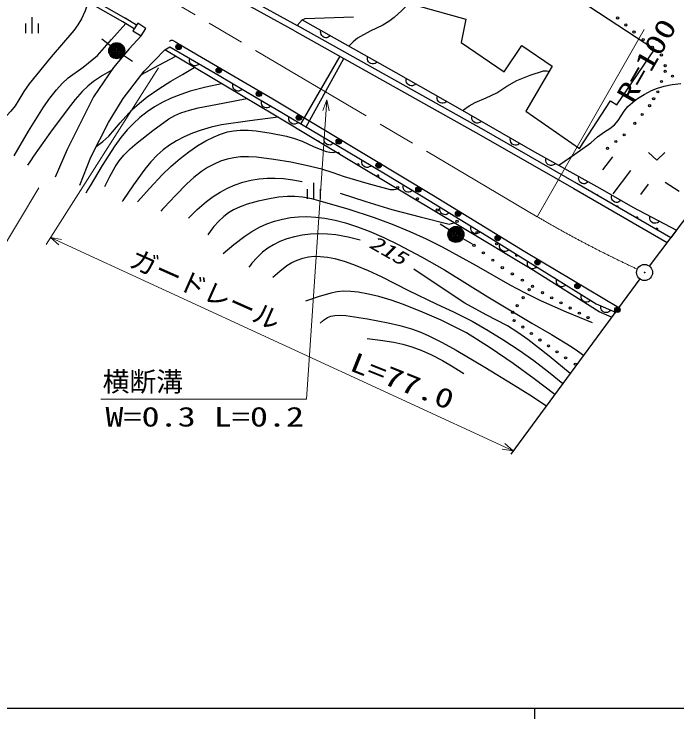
# Model space of a CAD drawing. Units: millimetres, scale not verified. Extents: x 40000 to 680000, y 20000 to 380000.
# Drawn here: x 219507 to 281286, y 204000 to 269638 of the extents above; entities that cross this region are included whole.
import ezdxf
from ezdxf.enums import TextEntityAlignment as Align

# ---------------------------------------------------------------- set-up
doc = ezdxf.new("R2010")
doc.units = ezdxf.units.MM
doc.header["$LTSCALE"] = 1000
doc.linetypes.add('CHAIN', pattern=[18.5, 12, -1.5, 3.5, -1.5])
for name, color, linetype, lineweight in [('M-BGD', 7, 'Continuous', 25), ('M-BGD-HTXT', 7, 'Continuous', 13), ('M-BMK', 2, 'CHAIN', 13), ('M-OTRS', 6, 'Continuous', 25), ('M-TTL-BAND', 7, 'Continuous', 25)]:
    doc.layers.add(name, color=color, linetype=linetype, lineweight=lineweight)
doc.styles.add('ＭＳ ゴシック', font='')
doc.styles.add('ＭＳ 明朝', font='')
doc.styles.get('ＭＳ ゴシック').set_extended_font_data('MS Gothic')
doc.styles.get('ＭＳ 明朝').set_extended_font_data('MS Mincho')

# ---------------------------------------------------------------- blocks, each defined once
blk = doc.blocks.new('BUHIN19')
at = {"color": 7, "linetype": 'Continuous', "lineweight": 25}
blk.add_lwpolyline([(-830, 20), (144, -322), (540, 631)], dxfattribs=at)
blk = doc.blocks.new('BUHIN20')
at = {"color": 7, "linetype": 'Continuous', "lineweight": 25}
for p, q in [((-306, 685), (306, -685)), ((485, 385), (852, -437)), ((-611, -104), (-244, -926))]:
    blk.add_line(p, q, dxfattribs=at)
blk = doc.blocks.new('BUHIN23')
at = {"color": 7, "linetype": 'Continuous', "lineweight": 25}
for radius in [746, 660, 574, 484, 398, 292, 202, 116, 22.5]:
    blk.add_circle((0, 0), radius, dxfattribs=at)
blk = doc.blocks.new('BUHIN29')
at = {"color": 7, "linetype": 'Continuous', "lineweight": 25}
for radius in [249, 220, 191, 161, 132, 97.5, 67.5, 38.8, 7.5]:
    blk.add_circle((-27, -247), radius, dxfattribs=at)
blk = doc.blocks.new('BUHIN30')
at = {"color": 7, "linetype": 'Continuous', "lineweight": 25}
for radius in [249, 220, 191, 161, 132, 97.5, 67.5, 38.8, 7.5]:
    blk.add_circle((-30, -247), radius, dxfattribs=at)
blk = doc.blocks.new('BUHIN31')
at = {"color": 7, "linetype": 'Continuous', "lineweight": 25}
for radius in [249, 220, 191, 161, 132, 97.5, 67.5, 38.8, 7.5]:
    blk.add_circle((-31, -247), radius, dxfattribs=at)
blk = doc.blocks.new('BUHIN32')
at = {"color": 7, "linetype": 'Continuous', "lineweight": 25}
for radius in [249, 220, 191, 161, 132, 97.5, 67.5, 38.8, 7.5]:
    blk.add_circle((-32, -247), radius, dxfattribs=at)
blk = doc.blocks.new('BUHIN33')
at = {"color": 7, "linetype": 'Continuous', "lineweight": 25}
for radius in [249, 220, 191, 161, 132, 97.5, 67.5, 38.8, 7.5]:
    blk.add_circle((-29, -247), radius, dxfattribs=at)
blk = doc.blocks.new('BUHIN37')
at = {"color": 7, "linetype": 'Continuous', "lineweight": 25}
blk.add_lwpolyline([(497, -58), (443, -168), (372, -258), (265, -356), (149, -403), (28, -424), (-126, -406), (-238, -357), (-341, -285), (-425, -164), (-473, -60), (-497, 58)], dxfattribs=at)
blk = doc.blocks.new('BUHIN40')
at = {"color": 7, "linetype": 'Continuous', "lineweight": 25}
blk.add_lwpolyline([(496, -66), (441, -175), (368, -263), (260, -360), (143, -405), (22, -424), (-132, -404), (-244, -353), (-345, -279), (-427, -158), (-474, -53), (-496, 66)], dxfattribs=at)
blk = doc.blocks.new('BUHIN42')
at = {"color": 7, "linetype": 'Continuous', "lineweight": 25}
blk.add_lwpolyline([(495, -67), (440, -176), (368, -264), (259, -361), (142, -405), (21, -424), (-133, -403), (-245, -353), (-346, -279), (-427, -156), (-474, -52), (-495, 67)], dxfattribs=at)
blk = doc.blocks.new('BUHIN45')
at = {"color": 7, "linetype": 'Continuous', "lineweight": 25}
blk.add_lwpolyline([(498, -45), (448, -156), (379, -248), (274, -349), (159, -399), (39, -423), (-115, -409), (-229, -363), (-333, -293), (-420, -175), (-471, -73), (-498, 45)], dxfattribs=at)
blk = doc.blocks.new('BUHIN46')
at = {"color": 7, "linetype": 'Continuous', "lineweight": 25}
blk.add_lwpolyline([(498, -48), (447, -159), (378, -250), (273, -350), (157, -399), (37, -423), (-117, -408), (-231, -362), (-334, -292), (-421, -173), (-471, -70), (-498, 48)], dxfattribs=at)
blk = doc.blocks.new('BUHIN47')
at = {"color": 7, "linetype": 'Continuous', "lineweight": 25}
blk.add_lwpolyline([(497, -51), (446, -162), (376, -252), (270, -352), (155, -400), (34, -423), (-120, -407), (-233, -361), (-336, -290), (-422, -170), (-472, -67), (-497, 51)], dxfattribs=at)
blk = doc.blocks.new('BUHIN48')
at = {"color": 7, "linetype": 'Continuous', "lineweight": 25}
blk.add_lwpolyline([(498, -45), (448, -156), (379, -247), (275, -349), (160, -398), (40, -423), (-115, -409), (-228, -364), (-333, -294), (-420, -176), (-471, -73), (-498, 45)], dxfattribs=at)
blk = doc.blocks.new('BUHIN122')
at = {"color": 7, "linetype": 'Continuous', "lineweight": 25}
blk.add_circle((0, 0), 99.5, dxfattribs=at)
blk = doc.blocks.new('BUHIN123')
at = {"color": 7, "linetype": 'Continuous', "lineweight": 25}
blk.add_circle((0, 0), 99.5, dxfattribs=at)
blk = doc.blocks.new('BUHIN124')
at = {"color": 7, "linetype": 'Continuous', "lineweight": 25}
blk.add_circle((0, 0), 99.5, dxfattribs=at)
blk = doc.blocks.new('BUHIN126')
at = {"color": 7, "linetype": 'Continuous', "lineweight": 25}
blk.add_circle((0, 0), 99.5, dxfattribs=at)
blk = doc.blocks.new('BUHIN129')
at = {"color": 7, "linetype": 'Continuous', "lineweight": 25}
blk.add_circle((0, 0), 99.5, dxfattribs=at)
blk = doc.blocks.new('BUHIN130')
at = {"color": 7, "linetype": 'Continuous', "lineweight": 25}
blk.add_circle((0, 0), 99.5, dxfattribs=at)
blk = doc.blocks.new('BUHIN133')
at = {"color": 7, "linetype": 'Continuous', "lineweight": 25}
blk.add_circle((0, 0), 99.5, dxfattribs=at)
blk = doc.blocks.new('BUHIN135')
at = {"color": 7, "linetype": 'Continuous', "lineweight": 25}
blk.add_circle((0, 0), 99.5, dxfattribs=at)
blk = doc.blocks.new('BUHIN136')
at = {"color": 7, "linetype": 'Continuous', "lineweight": 25}
blk.add_circle((0, 0), 99.5, dxfattribs=at)
blk = doc.blocks.new('BUHIN137')
at = {"color": 7, "linetype": 'Continuous', "lineweight": 25}
blk.add_circle((0, 0), 99.5, dxfattribs=at)
blk = doc.blocks.new('BUHIN139')
at = {"color": 7, "linetype": 'Continuous', "lineweight": 25}
blk.add_circle((0, 0), 99.5, dxfattribs=at)
blk = doc.blocks.new('BUHIN140')
at = {"color": 7, "linetype": 'Continuous', "lineweight": 25}
blk.add_circle((0, 0), 99.5, dxfattribs=at)
blk = doc.blocks.new('BUHIN141')
at = {"color": 7, "linetype": 'Continuous', "lineweight": 25}
blk.add_circle((0, 0), 99.5, dxfattribs=at)
blk = doc.blocks.new('BUHIN142')
at = {"color": 7, "linetype": 'Continuous', "lineweight": 25}
blk.add_circle((0, 0), 99.5, dxfattribs=at)

msp = doc.modelspace()

# ---------------------------------------------------------------- linework, layer by layer
at = {"layer": 'M-BGD'}
for p, q in [((240112, 271761), (245905, 268562)), ((251046, 272135), (261619, 269162)), ((245640, 268081), (239837, 271284)), ((227324, 270708), (229862, 269259)), ((279191, 266342), (272265, 270880)), ((229657, 268915), (227128, 270359)), ((230921, 268602), (229862, 269259)), ((246361, 269089), (246649, 269221)), ((246649, 269221), (251138, 269384)), ((261619, 269162), (261174, 267003)), ((230708, 268263), (229657, 268915)), ((231035, 268784), (230589, 268074)), ((231789, 268309), (231035, 268784)), ((245905, 268562), (246361, 269089)), ((263314, 258822), (245905, 268562)), ((246361, 269089), (255081, 264208)), ((230589, 268074), (231342, 267600)), ((231342, 267600), (231789, 268309)), ((245637, 268082), (263043, 258343)), ((228484, 266694), (227700, 267314)), ((231342, 267600), (230240, 266397)), ((233550, 266296), (234013, 266577)), ((234013, 266577), (238622, 263931)), ((234539, 267051), (234970, 266799)), ((261174, 267003), (265195, 264250)), ((265195, 264250), (266832, 266708)), ((266832, 266708), (269662, 264774)), ((230240, 266397), (228779, 264653)), ((231618, 264328), (233550, 266296)), ((243778, 260238), (233550, 266296)), ((275694, 261203), (279191, 266342)), ((278721, 246171), (293775, 266086)), ((229697, 265813), (230529, 265258)), ((249868, 265715), (246236, 259437)), ((246715, 259151), (250248, 265502)), ((228779, 264653), (226896, 261925)), ((269662, 264774), (267207, 260603)), ((229680, 261769), (231618, 264328)), ((238622, 263931), (242078, 261862)), ((255081, 264208), (260840, 260946)), ((226896, 261925), (224453, 257043)), ((228303, 259547), (229680, 261769)), ((242078, 261862), (243944, 260799)), ((272197, 257107), (275098, 261575)), ((275098, 261575), (275694, 261203)), ((243944, 260799), (250498, 256902)), ((260840, 260946), (268008, 256823)), ((267207, 260603), (272197, 257107)), ((251896, 255366), (243778, 260238)), ((226674, 256313), (228303, 259547)), ((271964, 253875), (263314, 258822)), ((263043, 258343), (271689, 253398)), ((224453, 257043), (223330, 254456)), ((250498, 256902), (254261, 254675)), ((268008, 256823), (274109, 253417)), ((225635, 253698), (226674, 256313)), ((275270, 256344), (274353, 255138)), ((260982, 249919), (251896, 255366)), ((276944, 255071), (275305, 252914)), ((254261, 254675), (258198, 252281)), ((271689, 253398), (280375, 248359)), ((280709, 248801), (271964, 253875)), ((274109, 253417), (277168, 251653)), ((278618, 253798), (277895, 252847)), ((280186, 253992), (281501, 253149)), ((258198, 252281), (263972, 248727)), ((277168, 251653), (281250, 249517)), ((260064, 249533), (259231, 250087)), ((267904, 245757), (260982, 249919)), ((281250, 249517), (280709, 248801)), ((261339, 248745), (262208, 248250)), ((263972, 248727), (266446, 247195)), ((266446, 247195), (271871, 243838)), ((274038, 241897), (267904, 245757)), ((277824, 244969), (265805, 228648)), ((271871, 243838), (273752, 242653)), ((273752, 242653), (275553, 241885)), ((275195, 241398), (274038, 241897)), ((275553, 241885), (275195, 241398))]:
    msp.add_line(p, q, dxfattribs=at)
for points in [[(226404, 270763), (226121, 269957), (225784, 269182), (225461, 268625), (225084, 268099), (222972, 265643), (220909, 263154), (220411, 262420), (219957, 261642), (219610, 261107), (219214, 260607), (218502, 259807), (217840, 258972), (217384, 258234), (216968, 257468)], [(256318, 270653), (255646, 269961), (254939, 269318), (254430, 268942), (253886, 268615), (252685, 268035), (251514, 267403), (251101, 267047), (250714, 266653)], [(219530, 256451), (220864, 258722), (222256, 260973), (222835, 261799), (223469, 262597), (223989, 263164), (224551, 263688), (225937, 264711), (227285, 265782), (228599, 267271), (229920, 268753)], [(233981, 267087), (234009, 267125), (234047, 267161), (234096, 267191), (234138, 267204), (234188, 267212), (234240, 267208), (234283, 267196), (234323, 267177), (234539, 267051)], [(234970, 266799), (243635, 261736), (252677, 256325), (258584, 252751), (267102, 247527), (275867, 242312)], [(234557, 265700), (232964, 264848), (231363, 263991)], [(236751, 265005), (236659, 264925), (236558, 264870), (236421, 264822), (236296, 264825), (236177, 264853), (236042, 264930), (235958, 265019), (235892, 265126), (235862, 265270), (235859, 265384), (235884, 265503)], [(227168, 257293), (227779, 257761), (228348, 258272), (229394, 259522), (230486, 260734), (231181, 261354), (231924, 261934), (233004, 262681), (234122, 263380), (235201, 264026), (236289, 264673)], [(228622, 264425), (227752, 263922), (226913, 263366), (226373, 262929), (225865, 262438), (225189, 261672), (224548, 260854), (222909, 258639), (221322, 256395), (221040, 255985), (220759, 255575)], [(261401, 260714), (261931, 261091), (262489, 261415), (263514, 261831), (264511, 262302), (265426, 262911), (266367, 263466), (267596, 263937), (268864, 264357), (269127, 264355), (269392, 264314)], [(238851, 263156), (237384, 262833), (235933, 262454), (235041, 262160), (234160, 261807), (233367, 261425), (232602, 260989), (231902, 260523), (231236, 260006), (230625, 259457), (230049, 258859), (229458, 258143), (228909, 257380), (227724, 255524), (226587, 253633), (226384, 253289), (226181, 252946)], [(240779, 262639), (240685, 262561), (240584, 262508), (240446, 262463), (240321, 262468), (240202, 262498), (240069, 262578), (239986, 262668), (239922, 262776), (239895, 262921), (239894, 263035), (239921, 263153)], [(270271, 255560), (271786, 256585), (273264, 257660), (273873, 258193), (274528, 258685), (275018, 258984), (275463, 259327), (275796, 259727), (276088, 260173), (276378, 260612), (276720, 261018), (277145, 261413), (277611, 261765), (278241, 262163), (278907, 262513), (279490, 262748), (280091, 262926), (280856, 263084), (281646, 263185)], [(227970, 253578), (228430, 254520), (228939, 255425), (229315, 255970), (229744, 256485), (230339, 257084), (230988, 257652), (232447, 258795), (233928, 259881), (234482, 260183), (235064, 260432), (235852, 260690), (236676, 260896), (238952, 261336), (241187, 261772)], [(243445, 261083), (243354, 261003), (243253, 260948), (243116, 260899), (242991, 260902), (242872, 260929), (242737, 261006), (242652, 261095), (242586, 261201), (242556, 261345), (242552, 261459), (242576, 261578)], [(244111, 260038), (241486, 259706), (238853, 259313), (237886, 259105), (236930, 258838), (236135, 258554), (235350, 258210), (234656, 257843), (233986, 257419), (233402, 256982), (232851, 256492), (232258, 255871), (231702, 255201), (230647, 253747), (229646, 252266), (229618, 252225), (229585, 252175)], [(231023, 252141), (232145, 253429), (233310, 254676), (234122, 255457), (234983, 256200), (235784, 256816), (236631, 257392), (237370, 257832), (238146, 258223), (238759, 258471), (239398, 258664), (239972, 258775), (240565, 258826), (241314, 258821), (242068, 258756), (243481, 258538), (244882, 258262), (245631, 258058), (246372, 257793), (247475, 257291), (248598, 256846), (248933, 256767), (249284, 256750), (249377, 256781), (249467, 256824)], [(255262, 253348), (254927, 253286), (254596, 253285), (252423, 253856), (250288, 254481), (249250, 254865), (248183, 255196), (246745, 255547), (245292, 255838), (243707, 256099), (242104, 256302), (241356, 256350), (240599, 256338), (239984, 256264), (239377, 256132), (238754, 255933), (238141, 255674), (237548, 255357), (236979, 254983), (236271, 254428), (235603, 253826), (234537, 252759), (233507, 251642), (233353, 251471), (233199, 251300)], [(252810, 255534), (252717, 255455), (252616, 255402), (252478, 255356), (252353, 255360), (252234, 255390), (252100, 255469), (252017, 255559), (251953, 255666), (251925, 255810), (251923, 255925), (251949, 256043)], [(235761, 250634), (236576, 251430), (237429, 252180), (238054, 252645), (238723, 253066), (239406, 253425), (240116, 253731), (240841, 253976), (241583, 254163), (242337, 254292), (243098, 254360), (243850, 254368), (244608, 254316), (245478, 254196), (246355, 254042)], [(256657, 253218), (256563, 253141), (256461, 253089), (256323, 253044), (256197, 253050), (256079, 253081), (255946, 253162), (255864, 253253), (255801, 253361), (255775, 253506), (255775, 253620), (255802, 253738)], [(249900, 252956), (252303, 252172), (254707, 251450), (257347, 250744), (260045, 250089), (260278, 250135), (260511, 250202)], [(276071, 252285), (275979, 252205), (275879, 252151), (275741, 252103), (275616, 252106), (275497, 252135), (275363, 252212), (275278, 252301), (275213, 252408), (275183, 252552), (275180, 252666), (275205, 252785)], [(273413, 240898), (270993, 241892), (268594, 242941), (267165, 243634), (265754, 244384), (262613, 246186), (259446, 247933), (257955, 248680), (256437, 249372), (254781, 250050), (253101, 250673), (250642, 251459), (248143, 252195), (247264, 252423), (246375, 252592), (245685, 252650), (244991, 252649), (244156, 252579), (243318, 252449), (242271, 252221), (241236, 251934), (240579, 251698), (239955, 251410), (239490, 251134), (239051, 250803), (238580, 250352), (238138, 249846), (237842, 249472), (237551, 249091)], [(238991, 247337), (239981, 248169), (241013, 248957), (241679, 249394), (242378, 249780), (243074, 250094), (243793, 250352), (244521, 250550), (245261, 250688), (246019, 250766), (246780, 250784), (247623, 250740), (248473, 250635), (249435, 250450), (250394, 250204), (251519, 249840), (252615, 249421), (253970, 248829), (255297, 248184), (257472, 247025), (259610, 245818), (263665, 243311), (267750, 240857), (269607, 239793), (271433, 238678), (272016, 238276), (272589, 237860)], [(279652, 250353), (279563, 250270), (279465, 250211), (279330, 250158), (279205, 250155), (279084, 250179), (278947, 250251), (278859, 250336), (278789, 250440), (278754, 250583), (278746, 250697), (278766, 250817)], [(251749, 248584), (250631, 248856), (249501, 249069), (248705, 249154), (247894, 249180), (247121, 249146), (246352, 249052), (245629, 248904), (244919, 248697), (244285, 248453), (243678, 248155), (243157, 247835), (242672, 247468), (242155, 246975), (241678, 246438), (241530, 246261), (241377, 246075)], [(265634, 247698), (265540, 247621), (265437, 247570), (265299, 247526), (265173, 247533), (265055, 247565), (264923, 247647), (264842, 247738), (264780, 247847), (264755, 247992), (264755, 248107), (264784, 248224)], [(243639, 245127), (244274, 245700), (244943, 246223), (245401, 246505), (245891, 246735), (246405, 246909), (246934, 247025), (247481, 247081), (248030, 247076), (248708, 247000), (249390, 246863), (250354, 246591), (251305, 246261), (252524, 245763), (253726, 245207), (256268, 243904), (258833, 242656), (260520, 241876), (262189, 241037), (263685, 240187), (265159, 239280), (266571, 238355), (267949, 237382), (269315, 236325), (270654, 235232)], [(271348, 236175), (269392, 237771), (267394, 239322), (266466, 239985), (265507, 240598), (263495, 241634), (261510, 242724), (259127, 244285), (256772, 245886)], [(269910, 234222), (267994, 235679), (266036, 237094), (263868, 238544), (261670, 239943), (260507, 240557), (259305, 241124), (257566, 241884), (255795, 242591), (254664, 242992), (253507, 243337), (252555, 243567), (251577, 243740), (250889, 243813), (250201, 243825), (249618, 243771), (249042, 243658), (247840, 243300), (246658, 242918)], [(273234, 242979), (273139, 242903), (273036, 242853), (272897, 242810), (272772, 242818), (272654, 242851), (272523, 242934), (272442, 243026), (272381, 243135), (272357, 243280), (272359, 243395), (272388, 243512)], [(275112, 242073), (275031, 241983), (274937, 241917), (274807, 241853), (274682, 241841), (274560, 241855), (274417, 241916), (274323, 241994), (274245, 242092), (274199, 242232), (274182, 242345), (274193, 242465)], [(248027, 240849), (248358, 241141), (248714, 241375), (249044, 241501), (249395, 241571), (249898, 241593), (250431, 241555), (252454, 241243), (254371, 240888), (255470, 240630), (256552, 240313), (257323, 240040), (258091, 239702), (259416, 239044), (260720, 238330), (263393, 236769), (266038, 235155), (267591, 234169), (269136, 233171)], [(252414, 239412), (253660, 239286), (254894, 239100), (255751, 238903), (256594, 238647), (257515, 238301), (258415, 237898), (259441, 237365), (260430, 236783), (260928, 236473), (261432, 236154)]]:
    msp.add_lwpolyline(points, dxfattribs=at)
for centre in [(280185, 264309), (276376, 258399), (255263, 253492), (257107, 252442), (258950, 251393), (260794, 250343), (262637, 249294), (264480, 248244), (265982, 241858), (266122, 241094), (272992, 241375), (271814, 237037)]:
    msp.add_circle(centre, 99.5, dxfattribs=at)
for centre, start, end in [((247889, 257690), 12.78737, 105.28014), ((249733, 256641), 340.78977, 137.27773), ((251576, 255591), 312.53053, 165.53698), ((253420, 254542), 279.18938, 198.92634), ((273854, 252701), 12.36948, 107.39667), ((275706, 251667), 348.72099, 131.04515), ((277559, 250633), 328.18509, 151.58105), ((279411, 249599), 307.4159, 172.35024), ((266324, 247195), 107.48742, 8.98517), ((268167, 246145), 155.58312, 320.91202), ((270011, 245095), 213.46428, 263.03087), ((275541, 241947), 188.31059, 261.17953)]:
    msp.add_arc(centre, 99.5, start, end, dxfattribs=at)
at = {"layer": 'M-BGD-HTXT'}
for p, q in [((268267, 250764), (278243, 268212)), ((232955, 264625), (222485, 248183)), ((248644, 261646), (246765, 233782)), ((221810, 253469), (215182, 242412)), ((222890, 248819), (266031, 228955)), ((246765, 233782), (227578, 233772))]:
    msp.add_line(p, q, dxfattribs=at)
for points in [[(248289, 260668), (248644, 261646), (248861, 260630)], [(223678, 248139), (222890, 248819), (223918, 248659)], [(265243, 229635), (266031, 228955), (265004, 229115)]]:
    msp.add_lwpolyline(points, dxfattribs=at)
at = {"layer": 'M-BMK'}
msp.add_line((268267, 250764), (217750, 280565), dxfattribs=at)
msp.add_arc((324203, 346306), 110711, 239.65308, 245.09912, dxfattribs=at)
at = {"layer": 'M-OTRS'}
for radius in [746, 22.5]:
    msp.add_circle((278269, 245573), radius, dxfattribs=at)
at = {"layer": 'M-TTL-BAND'}
for p, q in [((40000, 205000), (579000, 205000)), ((268000, 205000), (268000, 204000))]:
    msp.add_line(p, q, dxfattribs=at)

# ---------------------------------------------------------------- block references
at = {"layer": 'M-BGD', "rotation": 335.9687}
for name, p in [('BUHIN20', (221161, 268596)), ('BUHIN142', (275761, 269280)), ('BUHIN142', (276524, 268623)), ('BUHIN45', (248541, 267869)), ('BUHIN141', (277286, 267965)), ('BUHIN23', (229073, 266228)), ('BUHIN141', (278138, 267254)), ('BUHIN29', (234970, 266799)), ('BUHIN141', (278990, 266543)), ('BUHIN140', (279841, 265832)), ('BUHIN45', (252901, 265429)), ('BUHIN29', (238712, 264612)), ('BUHIN140', (280185, 264841)), ('BUHIN133', (280872, 263852)), ('BUHIN46', (256521, 263393)), ('BUHIN135', (279843, 263356)), ('BUHIN29', (242454, 262426)), ('BUHIN46', (259400, 261762)), ('BUHIN135', (279500, 262403)), ('BUHIN136', (279119, 261755)), ('BUHIN136', (278738, 261107)), ('BUHIN37', (245582, 259825)), ('BUHIN30', (246179, 260213)), ('BUHIN47', (262632, 259915)), ('BUHIN137', (278053, 260287)), ('BUHIN137', (277367, 259467)), ('BUHIN37', (248860, 257876)), ('BUHIN30', (249898, 257988)), ('BUHIN47', (266216, 257854)), ('BUHIN139', (275595, 257770)), ('BUHIN139', (274814, 257141)), ('BUHIN19', (279400, 256377)), ('BUHIN48', (269533, 255971)), ('BUHIN31', (253614, 255758)), ('BUHIN20', (247422, 253181)), ('BUHIN48', (272584, 254269)), ('BUHIN31', (257321, 253515)), ('BUHIN40', (259642, 251392)), ('BUHIN32', (261020, 251257)), ('BUHIN23', (260688, 249117)), ('BUHIN40', (262529, 249615)), ('BUHIN32', (264714, 248991)), ('BUHIN122', (262370, 248102)), ('BUHIN122', (263250, 247408)), ('BUHIN122', (264129, 246715)), ('BUHIN33', (268419, 246743)), ('BUHIN122', (265009, 246021)), ('BUHIN42', (267802, 246356)), ('BUHIN123', (265946, 245440)), ('BUHIN123', (266883, 244860)), ('BUHIN42', (270514, 244677)), ('BUHIN123', (267820, 244279)), ('BUHIN33', (272143, 244528)), ('BUHIN126', (267508, 243975)), ('BUHIN123', (268758, 243698)), ('BUHIN126', (266953, 243229)), ('BUHIN124', (269617, 243221)), ('BUHIN124', (270476, 242745)), ('BUHIN126', (266398, 242482)), ('BUHIN124', (271335, 242268)), ('BUHIN33', (275867, 242312)), ('BUHIN124', (272194, 241791)), ('BUHIN129', (266920, 240493)), ('BUHIN129', (267718, 239892)), ('BUHIN129', (268517, 239291)), ('BUHIN130', (269315, 238736)), ('BUHIN130', (270114, 238181)), ('BUHIN130', (270912, 237626))]:
    msp.add_blockref(name, p, dxfattribs=at)

# ---------------------------------------------------------------- texts
at = {"layer": 'M-BGD-HTXT', "style": 'ＭＳ ゴシック', "width": 1.35}
for s, rotation, p in [('R=100', 60.2, (277645, 260941)), ('L=77.0', 338.2, (250465, 235986))]:
    msp.add_text(s, height=1833, rotation=rotation, dxfattribs=at).set_placement(p, align=Align.BOTTOM_LEFT)
at = {"layer": 'M-BGD-HTXT', "style": 'ＭＳ 明朝', "oblique": 15, "width": 1.35}
msp.add_text('215', height=1320, rotation=330.2, dxfattribs=at).set_placement((252288, 247629), align=Align.BOTTOM_LEFT)
at = {"layer": 'M-BGD-HTXT', "style": 'ＭＳ ゴシック'}
msp.add_text('ガードレール', height=1833, rotation=336.1, dxfattribs=at).set_placement((229887, 245685), align=Align.BOTTOM_LEFT)
msp.add_text('横断溝', height=1833, dxfattribs=at).set_placement((227759, 233944), align=Align.BOTTOM_LEFT)
at = {"layer": 'M-BGD-HTXT', "style": 'ＭＳ ゴシック', "width": 1.35}
msp.add_text('W=0.3 L=0.2', height=1833, dxfattribs=at).set_placement((228019, 230677), align=Align.BOTTOM_LEFT)

doc.saveas('drawing.dxf')
